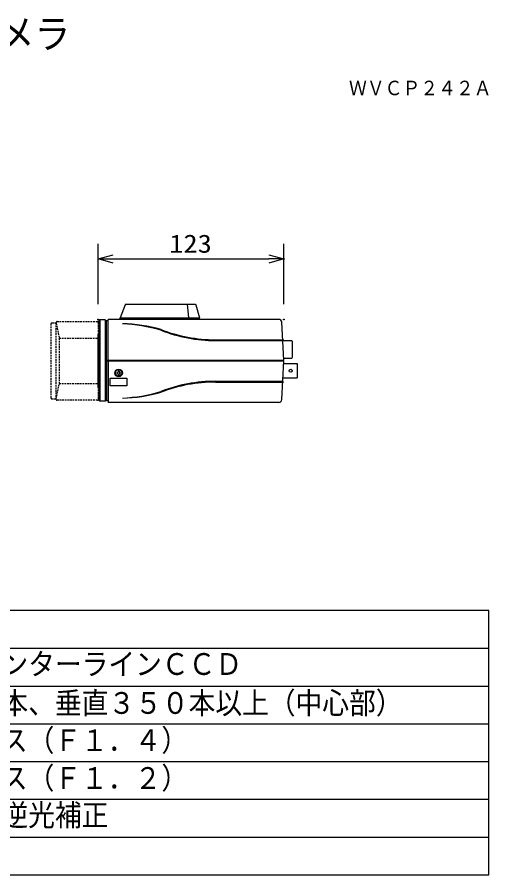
# Model space of a CAD drawing. Units: millimetres, scale not verified. Extents: x -63 to 63, y -56 to 57.
# Drawn here: x 0 to 62.5, y -56.4 to 57.2 of the extents above; entities that cross this region are included whole.
import ezdxf
from ezdxf.enums import TextEntityAlignment as Align

# ---------------------------------------------------------------- set-up
doc = ezdxf.new("R2010")
doc.units = ezdxf.units.MM
doc.header["$LTSCALE"] = 0.189787
doc.header["$PDMODE"] = 32
doc.header["$PDSIZE"] = 0.0949
doc.linetypes.add('DASHED1', pattern=[1.8, 1.2, -0.6])
doc.linetypes.add('DOUBLE_CHAIN1', pattern=[8.8, 5, -1, 0.6, -0.6, 0.6, -1])
for name, color, linetype in [('0-0_MOJI1', 2, 'Continuous'), ('0-1_TOUROKU', 1, 'Continuous'), ('0-2_GAIKEI', 1, 'Continuous'), ('0-3_WAKU', 3, 'Continuous')]:
    doc.layers.add(name, color=color, linetype=linetype)
doc.styles.add('ＭＳ ゴシック', font='')
doc.styles.get('ＭＳ ゴシック').set_extended_font_data('MS Gothic')

# ---------------------------------------------------------------- blocks, each defined once
blk = doc.blocks.new('_OPEN30')
at = {"layer": '0-3_WAKU', "color": 7}
blk.add_line((0, 0), (-1, 0), dxfattribs=at)
blk.add_lwpolyline([(-1, 0.26795), (0, 0), (-1, -0.26795)], dxfattribs=at)

msp = doc.modelspace()

# ---------------------------------------------------------------- linework, layer by layer
at = {"layer": '0-2_GAIKEI', "color": 3}
for p, q in [((10.7415, 19.1627), (10.7415, 27.1627)), ((35.3415, 19.1627), (35.3415, 27.1627)), ((12.7415, 25.1627), (33.3415, 25.1627))]:
    msp.add_line(p, q, dxfattribs=at)
at = {"layer": '0-2_GAIKEI', "color": 7}
for p, q in [((14.3167, 19.1081), (13.6415, 17.3718)), ((14.3415, 19.1718), (14.3167, 19.1081)), ((14.3415, 19.1718), (14.4099, 19.1718)), ((14.4099, 19.1718), (17.9415, 19.1718)), ((17.9415, 19.1718), (23.5655, 19.1718)), ((22.5415, 19.1718), (22.7011, 17.3718)), ((23.5655, 19.1718), (23.6415, 19.1718)), ((23.6415, 19.1718), (23.6618, 19.0986)), ((23.6618, 19.0986), (24.1415, 17.3718)), ((10.9415, 17.1218), (10.8415, 17.0218)), ((11.6415, 17.1218), (10.9415, 17.1218)), ((10.9415, 17.1218), (10.9415, 6.3218)), ((11.7415, 17.0218), (11.6415, 17.1218)), ((11.6415, 17.1218), (11.6415, 6.3218)), ((34.6737, 17.1718), (12.0415, 17.1718)), ((12.0415, 11.6718), (12.0415, 17.1718)), ((13.6415, 17.3718), (24.1415, 17.3718)), ((13.6415, 17.1718), (13.6415, 17.3718)), ((22.7011, 17.3718), (22.7011, 17.1718)), ((24.1415, 17.1718), (24.1415, 17.3718)), ((10.8415, 17.0218), (10.8415, 6.4218)), ((11.7415, 17.0218), (11.7415, 16.4218)), ((11.8415, 16.4218), (11.7415, 16.4218)), ((11.7415, 16.4218), (11.7415, 6.4218)), ((12.0415, 16.9718), (11.8415, 16.9718)), ((11.8415, 11.7718), (11.8415, 16.9718)), ((35.3363, 11.7718), (35.0731, 16.793)), ((10.8415, 15.2718), (10.7415, 15.1718)), ((10.7415, 8.1718), (10.7415, 15.1718)), ((10.8415, 8.0718), (10.8415, 15.2718)), ((36.3875, 14.3318), (35.217, 14.3318)), ((36.4875, 12.1518), (36.4875, 14.2318)), ((11.8415, 11.7718), (35.3363, 11.7718)), ((11.8415, 11.6718), (35.3415, 11.6718)), ((11.8415, 11.6718), (11.8415, 6.3718)), ((12.0415, 11.6718), (12.0415, 6.1718)), ((35.0731, 6.5509), (35.3415, 11.6718)), ((35.3363, 12.0518), (36.3875, 12.0518)), ((35.3227, 11.3118), (37.1015, 11.3118)), ((37.1015, 11.3118), (37.1015, 9.4351)), ((35.2243, 9.4351), (37.1015, 9.4351)), ((10.8415, 8.0718), (10.7415, 8.1718)), ((11.8415, 7.0218), (11.7415, 7.0218)), ((10.9415, 6.3218), (10.8415, 6.4218)), ((11.6415, 6.3218), (10.9415, 6.3218)), ((11.6415, 6.3218), (11.7415, 6.4218)), ((12.0415, 6.3718), (11.8415, 6.3718)), ((34.6737, 6.1718), (12.0415, 6.1718)), ((24.1415, 6.1718), (13.6415, 6.1718))]:
    msp.add_line(p, q, dxfattribs=at)
at = {"layer": '0-2_GAIKEI', "linetype": 'DASHED1'}
for p, q in [((4.4815, 16.5718), (4.4815, 6.7718)), ((5.1815, 16.6718), (4.5815, 16.6718)), ((5.1815, 6.5718), (5.1815, 16.7718)), ((5.1815, 16.6718), (5.5815, 14.6718)), ((5.2815, 16.8718), (10.6415, 16.8718)), ((10.7415, 16.7718), (10.7415, 6.5718)), ((5.5815, 14.6718), (10.7415, 14.6718)), ((5.5815, 14.6718), (5.5815, 8.6718)), ((5.1815, 6.6718), (5.5815, 8.6718)), ((5.5815, 8.6718), (10.7415, 8.6718)), ((4.5815, 6.6718), (5.1815, 6.6718)), ((10.6415, 6.4718), (5.2815, 6.4718))]:
    msp.add_line(p, q, dxfattribs=at)
at = {"layer": '0-2_GAIKEI'}
for p, q in [((26.2883, 14.4718), (35.1948, 14.4718)), ((26.2883, 14.3718), (35.2, 14.3718)), ((13.3715, 10.2918), (13.3715, 10.2118)), ((13.3715, 10.2918), (13.5115, 10.2918)), ((13.5115, 10.2918), (13.5115, 10.2118)), ((12.3415, 8.3718), (12.3415, 9.3718)), ((12.3415, 9.3718), (14.5415, 9.3718)), ((13.2215, 10.1418), (13.3015, 10.1418)), ((13.2215, 10.1418), (13.2215, 10.0018)), ((13.2215, 10.0018), (13.3015, 10.0018)), ((13.3715, 9.9318), (13.3715, 9.8518)), ((13.3715, 9.8518), (13.5115, 9.8518)), ((13.5115, 9.9318), (13.5115, 9.8518)), ((13.5815, 10.1418), (13.6615, 10.1418)), ((13.5815, 10.0018), (13.6615, 10.0018)), ((13.6615, 10.1418), (13.6615, 10.0018)), ((14.5415, 9.3718), (14.5415, 8.3718)), ((14.5415, 8.3718), (12.3415, 8.3718)), ((26.2883, 8.9718), (35.1948, 8.9718)), ((26.2883, 8.8718), (35.1948, 8.8718))]:
    msp.add_line(p, q, dxfattribs=at)
for centre, radius in [((13.4415, 10.0718), 0.5), ((13.4415, 10.0718), 0.43), ((36.2415, 10.3618), 0.2)]:
    msp.add_circle(centre, radius, dxfattribs=at)
at = {"layer": '0-2_GAIKEI', "color": 7}
for centre, radius, start, end in [((14.4099, 19.0718), 0.1, 90, 158.74949), ((23.5655, 19.0718), 0.1, 15.52411, 90), ((34.6685, 16.7718), 0.4, 3.00001, 90), ((36.3875, 14.2318), 0.1, 0, 90), ((36.3875, 12.1518), 0.1, 270, 0), ((34.6737, 6.5718), 0.4, 270, 356.99999)]:
    msp.add_arc(centre, radius, start, end, dxfattribs=at)
at = {"layer": '0-2_GAIKEI', "linetype": 'DASHED1'}
for centre, start, end in [((4.5815, 16.5718), 90, 180), ((5.2815, 16.7718), 90, 180), ((4.5815, 6.7718), 180, 270), ((5.2815, 6.5718), 180, 270)]:
    msp.add_arc(centre, 0.1, start, end, dxfattribs=at)
at = {"layer": '0-2_GAIKEI', "linetype": 'DOUBLE_CHAIN1'}
for centre, start, end in [((10.6415, 16.7718), 0, 90), ((10.6415, 6.5718), 270, 0)]:
    msp.add_arc(centre, 0.1, start, end, dxfattribs=at)
at = {"layer": '0-2_GAIKEI'}
for centre, radius, start, end in [((13.579, -3.4111), 20, 74.08, 88.93676), ((13.2141, -3.303), 19.9, 73.01056, 87.83545), ((26.2883, 34.4719), 20.1, 248.82793, 270), ((26.2883, 34.4719), 20, 248.82793, 270), ((13.3015, 10.2118), 0.07, 270, 0), ((13.3015, 9.9318), 0.07, 0, 90), ((13.5815, 10.2118), 0.07, 180, 270), ((13.5815, 9.9318), 0.07, 90, 180), ((26.2883, -11.1282), 20.1, 90, 111.17207), ((26.2883, -11.1282), 20, 90, 111.17207), ((13.5735, 26.7532), 20, 271.07965, 285.9364), ((13.2075, 26.6446), 19.9, 272.18437, 287.00925)]:
    msp.add_arc(centre, radius, start, end, dxfattribs=at)
at = {"layer": '0-2_GAIKEI', "color": 7}
for p in [(35.1948, 14.4718), (35.1948, 8.8718)]:
    msp.add_point(p, dxfattribs=at)
at = {"layer": '0-3_WAKU', "color": 4}
for p, q in [((62.5001, -21.3667), (-62.5001, -21.3667)), ((62.5001, -56.3667), (62.5001, -21.3667)), ((-62.5001, -56.3667), (62.5001, -56.3667))]:
    msp.add_line(p, q, dxfattribs=at)
at = {"layer": '0-3_WAKU', "color": 1}
for p, q in [((-62.5001, -26.3667), (62.5001, -26.3667)), ((-62.5001, -31.3667), (62.5001, -31.3667)), ((-62.5001, -36.3667), (62.5001, -36.3667)), ((-62.5001, -41.3667), (62.5001, -41.3667)), ((-62.5001, -46.3667), (62.5001, -46.3667)), ((-62.5001, -51.3667), (62.5001, -51.3667))]:
    msp.add_line(p, q, dxfattribs=at)
at = {"layer": '0-3_WAKU', "color": 7}
for p in [(35.3415, 25.1627), (10.7415, 17.1627), (35.3415, 17.1627)]:
    msp.add_point(p, dxfattribs=at)

# ---------------------------------------------------------------- block references
at = {"layer": '0-2_GAIKEI', "xscale": 2, "yscale": 2, "rotation": 180}
msp.add_blockref('_OPEN30', (10.7415, 25.1627), dxfattribs=at)
at = {"layer": '0-2_GAIKEI', "xscale": 2, "yscale": 2}
msp.add_blockref('_OPEN30', (35.3415, 25.1627), dxfattribs=at)

# ---------------------------------------------------------------- texts
at = {"layer": '0-0_MOJI1', "style": 'ＭＳ ゴシック', "width": 0.9}
for s, height, p in [('カラーＣＣＤカメラ', 3.849, (-35.5, 51.8932)), ('１／３型インターラインＣＣＤ', 2.886, (-19.7944, -30.766)), ('水平４８０本、垂直３５０本以上（中心部）', 2.886, (-19.7944, -35.9218)), ('１．５ルクス（Ｆ１．４）', 2.886, (-19.8638, -40.8587)), ('１．１ルクス（Ｆ１．２）', 2.886, (-19.8638, -45.8587)), ('輪郭補正、逆光補正', 2.886, (-19.7944, -50.766))]:
    msp.add_text(s, height=height, dxfattribs=at).set_placement(p, align=Align.BOTTOM_LEFT)
at = {"layer": '0-1_TOUROKU', "style": 'ＭＳ ゴシック', "width": 0.9}
msp.add_text('ＷＶＣＰ２４２Ａ', height=1.924, dxfattribs=at).set_placement((43.9667, 46.2633), align=Align.BOTTOM_LEFT)
at = {"layer": '0-2_GAIKEI', "color": 3, "style": 'ＭＳ ゴシック', "width": 1.15}
msp.add_text('123', height=2.406, dxfattribs=at).set_placement((20.1544, 25.2723), align=Align.BOTTOM_LEFT)

doc.saveas('drawing.dxf')
